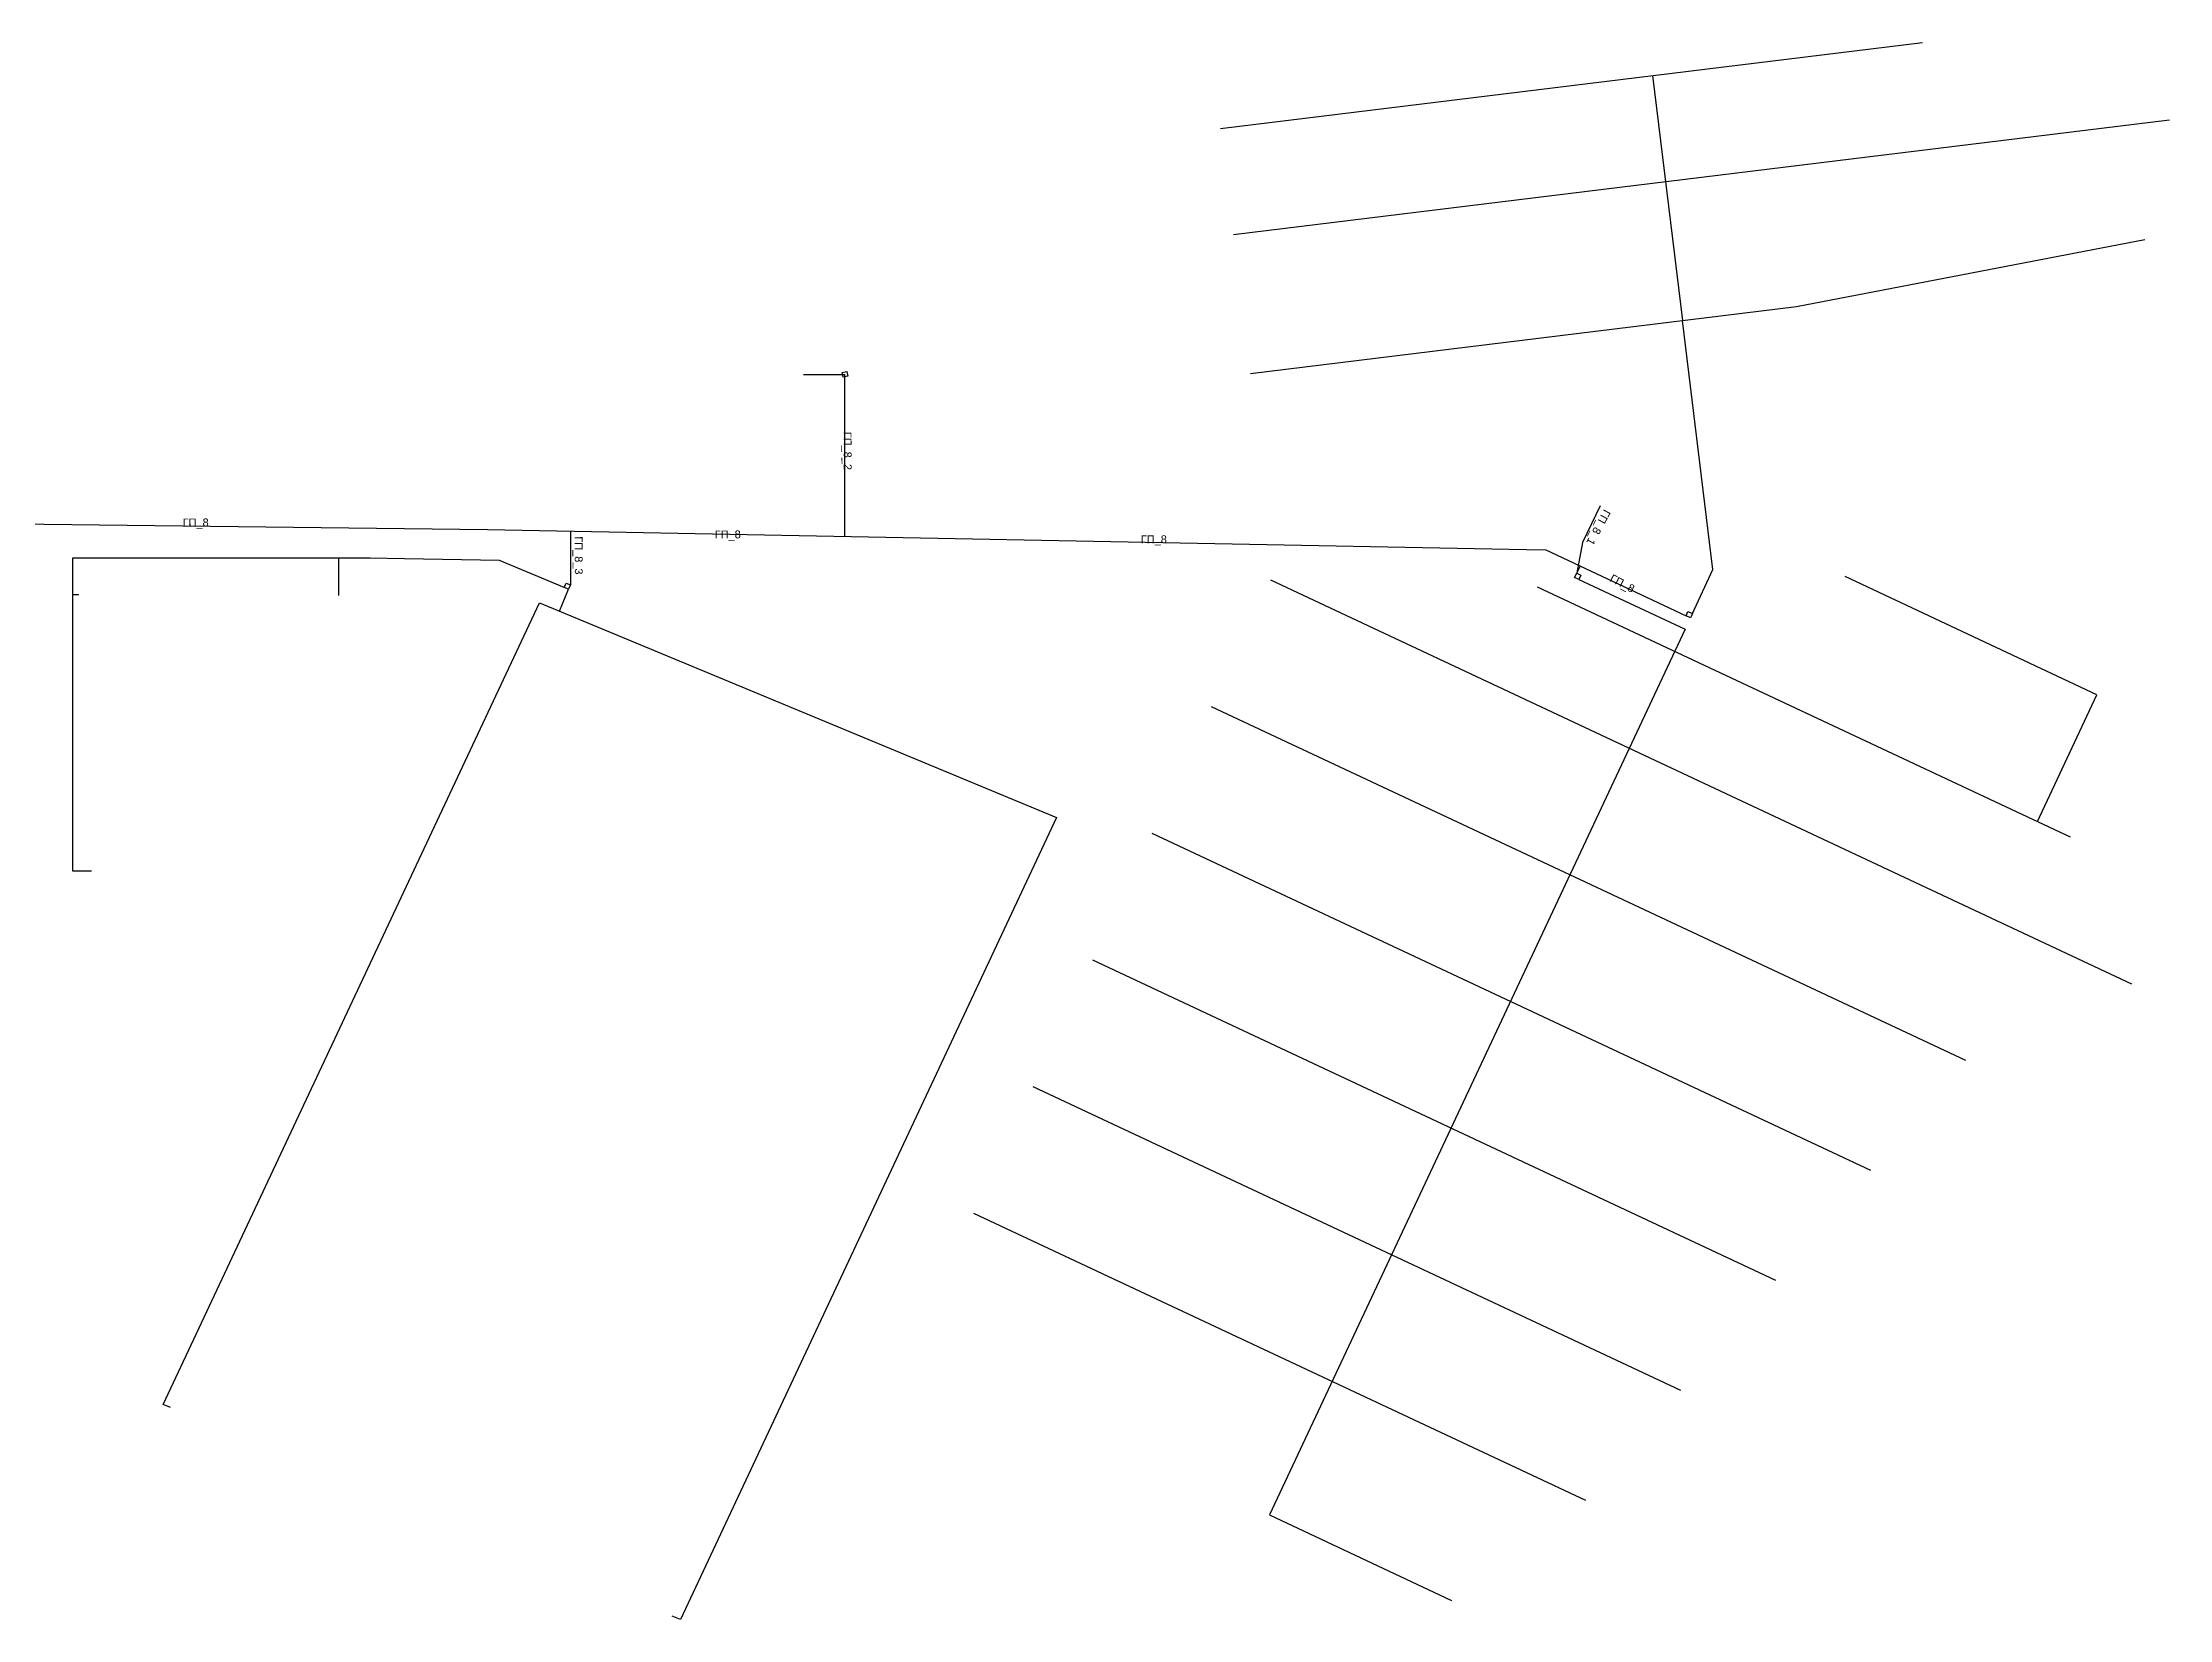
# Model space of a CAD drawing. Header units: millimetres. Extents: x 2242211 to 2245447, y 377621 to 383867.
# Drawn here: x 2244094 to 2245447, y 380313 to 381316 of the extents above; entities that cross this region are included whole.
import ezdxf

# ---------------------------------------------------------------- set-up
doc = ezdxf.new("R2010")
doc.units = ezdxf.units.MM
for name, color, linetype, lineweight in [('газ_высокий_отвод', 54, 'Continuous', 25), ('газопровод_низкий_отвод', 50, 'Continuous', 25), ('ГРПШ_0_6', 2, 'Continuous', 25), ('подписи_газ', 42, 'Continuous', 25)]:
    doc.layers.add(name, color=color, linetype=linetype, lineweight=lineweight)
doc.styles.get("Standard").update_dxf_attribs({"font": 'arial.ttf'})

msp = doc.modelspace()

# ---------------------------------------------------------------- linework, layer by layer
at = {"layer": 'газ_высокий_отвод'}
for points in [[(2244604.5, 381002.1), (2244604.5, 381105.2)], [(2243724.7, 381014.3), (2244377.1, 381006.5), (2245038.1, 380993.7), (2245050.4, 380993.5), (2245139.7, 380951.6)], [(2244429.9, 381005.5), (2244429.9, 380971.3)], [(2245072.2, 380983.2), (2245068.8, 380976)]]:
    msp.add_lwpolyline(points, dxfattribs=at)
at = {"layer": 'газопровод_низкий_отвод'}
for points in [[(2244843.4, 381261.6), (2245290, 381316.3)], [(2245118.3, 381295.3), (2245137.4, 381139.5)], [(2244851.7, 381194.1), (2245447.2, 381267.1)], [(2244862.5, 381105.8), (2245209.9, 381148.3), (2245431.5, 381190.9)], [(2245143.7, 380953), (2245156.8, 380981.1), (2245137.4, 381139.5)], [(2244578.2, 381105.2), (2244604.5, 381105.2)], [(2244426, 380969.6), (2244384.9, 380986.7), (2244324.3, 380987.8), (2244302.6, 380988.2), (2244113.1, 380988.2), (2244113.1, 380789.4), (2244125.2, 380789.4)], [(2244282.5, 380964.6), (2244282.5, 380988.2)], [(2245071.5, 380974.7), (2245139, 380943.1), (2244874.6, 380379.5)], [(2244875.4, 380974.5), (2245423.1, 380717.5)], [(2245044.9, 380970.1), (2245384.1, 380811)], [(2245363.3, 380820.7), (2245401.1, 380901.3), (2245240.8, 380976.5)], [(2244117.1, 380964.9), (2244113.1, 380964.9)], [(2244175.4, 380447.8), (2244170.8, 380449.7), (2244410.2, 380959.9), (2244739.2, 380823.2), (2244499.9, 380313), (2244494.6, 380315.2)], [(2244423, 380954.6), (2244428.8, 380968.5)], [(2244837.6, 380893.9), (2245317.4, 380668.8)], [(2244799.8, 380813.3), (2245257, 380598.9)], [(2244762, 380732.8), (2245196.5, 380528.9)], [(2244724.2, 380652.2), (2245136.1, 380458.9)], [(2244686.4, 380571.6), (2245075.7, 380389)], [(2244874.6, 380379.5), (2244990.5, 380325.1)]]:
    msp.add_lwpolyline(points, dxfattribs=at)
at = {"layer": 'ГРПШ_0_6'}
for points in [[(2244602.8, 381106.4), (2244605.7, 381107), (2244606.3, 381104), (2244603.4, 381103.4)], [(2244427.2, 380972.4), (2244429.9, 380971.3), (2244428.8, 380968.5), (2244426, 380969.6)], [(2245068.8, 380976), (2245070.1, 380978.7), (2245072.8, 380977.4), (2245071.5, 380974.7)], [(2245139.7, 380951.6), (2245140.9, 380954.3), (2245143.7, 380953), (2245142.4, 380950.3)]]:
    msp.add_lwpolyline(points, close=True, dxfattribs=at)
at = {"layer": 'подписи_газ'}
msp.add_lwpolyline([(2245085, 381021.6), (2245073.7, 380998.2), (2245070.2, 380978.9)], dxfattribs=at)

# ---------------------------------------------------------------- texts
at = {"layer": 'подписи_газ', "char_height": 5, "attachment_point": 1}
for s, insert, rotation in [('ГП_8_2', (2244608.7, 381068.7), 270.374), ('ГП_8', (2244183.2, 381013.4), 0.374), ('ГП_8_1', (2245091.9, 381017.4), 241.9677), ('ГП_8_3', (2244437.6, 381002.2), 270.374), ('ГП_8', (2244521.7, 381005.8), 0.374), ('ГП_8', (2244792.8, 381002.7), 0.374), ('ГП_8', (2245093, 380978.3), 331.9677)]:
    msp.add_mtext_dynamic_manual_height_columns(s, width=30.565, gutter_width=12.5, heights=[8.82], dxfattribs=dict(at, insert=insert, rotation=rotation))

doc.saveas('drawing.dxf')
